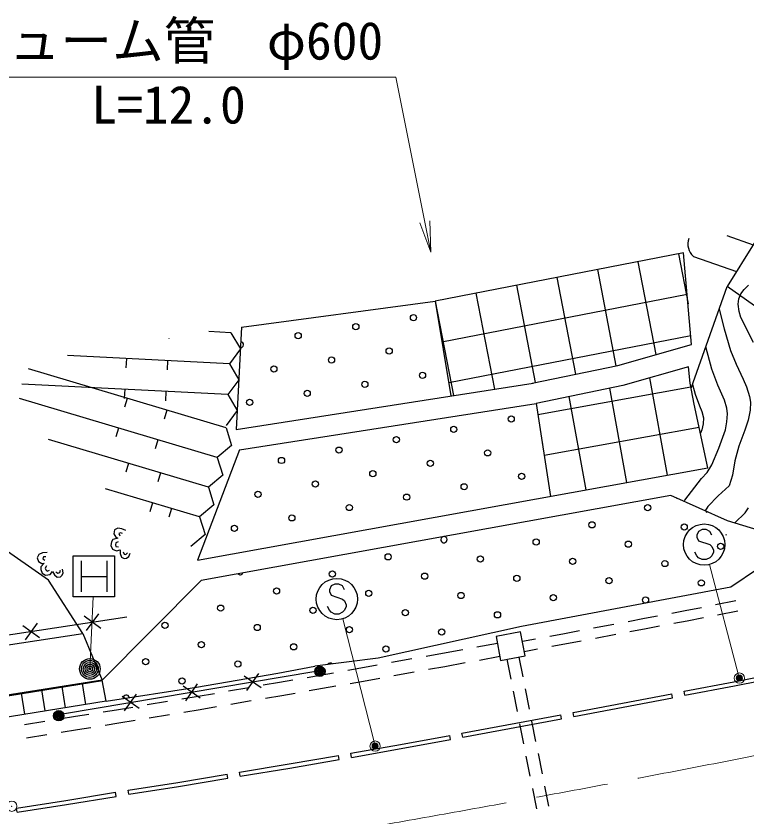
# Model space of a CAD drawing. Units: millimetres, scale not verified. Extents: x 40000 to 680000, y 20000 to 380000.
# Drawn here: x 379616 to 415044, y 268588 to 307407 of the extents above; entities that cross this region are included whole.
import ezdxf
from ezdxf.enums import TextEntityAlignment as Align

# ---------------------------------------------------------------- set-up
doc = ezdxf.new("R2010")
doc.units = ezdxf.units.MM
doc.header["$LTSCALE"] = 1000
doc.header["$PDMODE"] = 32
doc.header["$PDSIZE"] = 500
doc.linetypes.add('CHAIN', pattern=[18.5, 12, -1.5, 3.5, -1.5])
for name, color, linetype, lineweight in [('M-BGD', 7, 'Continuous', 25), ('M-BMK', 2, 'CHAIN', 13), ('M-STR-HTXT', 7, 'Continuous', 13), ('M-STR-STRC', 7, 'Continuous', 25)]:
    doc.layers.add(name, color=color, linetype=linetype, lineweight=lineweight)
doc.styles.add('ＭＳ ゴシック', font='')
doc.styles.get('ＭＳ ゴシック').set_extended_font_data('MS Gothic')

# ---------------------------------------------------------------- blocks, each defined once
blk = doc.blocks.new('open_arrow')
at = {"color": 0, "linetype": 'Continuous', "lineweight": -2}
blk.add_lwpolyline([(7.5, 1.25), (0, 0), (7.5, -1.25)], dxfattribs=at)

msp = doc.modelspace()

# ---------------------------------------------------------------- linework, layer by layer
at = {"layer": 'M-BGD'}
for p, q in [((414063, 296775), (415344, 296321)), ((415395, 296404), (414088, 294302)), ((411720, 295874), (412189, 293450)), ((409757, 295494), (410626, 290999)), ((412445, 295756), (414533, 295017)), ((407793, 295114), (408694, 290456)), ((405829, 294735), (406735, 290049)), ((403866, 294355), (404777, 289643)), ((412340, 289366), (414088, 294302)), ((416598, 292514), (414088, 294302)), ((400262, 291621), (412148, 293920)), ((401902, 293975), (402801, 289327)), ((390549, 292330), (399939, 293595)), ((399939, 293595), (400824, 289017)), ((390549, 292330), (390293, 287363)), ((390034, 292054), (388960, 292110)), ((390034, 292054), (390495, 291280)), ((400586, 289647), (412322, 291916)), ((387016, 291778), (387015, 291759)), ((390495, 291280), (389957, 290556)), ((389957, 290556), (382109, 290960)), ((384964, 290813), (384941, 290364)), ((386961, 290711), (386938, 290261)), ((389957, 290556), (390418, 289782)), ((389797, 287449), (380213, 290304)), ((390418, 289782), (389880, 289058)), ((390293, 287363), (404674, 289621)), ((411185, 285149), (410331, 289875)), ((389880, 289058), (379893, 289572)), ((384887, 289315), (384863, 288866)), ((386884, 289213), (386861, 288763)), ((412330, 289421), (404913, 288081)), ((409217, 284794), (408390, 289372)), ((389369, 286011), (379785, 288866)), ((385005, 288876), (384877, 288445)), ((389880, 289058), (390341, 288284)), ((407249, 284438), (406431, 288966)), ((390449, 286375), (404829, 288633)), ((386922, 288305), (386794, 287874)), ((390341, 288284), (389803, 287560)), ((384577, 287439), (384449, 287008)), ((389797, 287449), (390062, 286587)), ((412733, 287461), (405215, 286103)), ((388941, 284574), (381189, 286883)), ((386494, 286868), (386365, 286437)), ((390062, 286587), (389369, 286011)), ((390449, 286375), (388408, 281034)), ((385065, 285728), (384936, 285297)), ((389369, 286011), (389634, 285150)), ((388408, 281034), (413153, 285505)), ((386615, 285267), (386487, 284835)), ((389634, 285150), (388941, 284574)), ((388941, 284574), (389206, 283712)), ((388512, 283136), (383957, 284493)), ((381196, 280065), (375527, 283990)), ((386234, 283815), (386106, 283384)), ((387146, 283543), (387017, 283112)), ((389206, 283712), (388512, 283136)), ((413059, 283368), (413108, 283378)), ((388512, 283136), (388777, 282275)), ((384390, 282500), (384359, 282313)), ((384359, 282313), (384447, 282145)), ((384558, 282588), (384390, 282500)), ((384745, 282557), (384558, 282588)), ((384685, 282365), (384601, 282321)), ((384601, 282321), (384650, 282208)), ((384783, 282320), (384685, 282365)), ((384942, 282467), (384745, 282557)), ((388777, 282275), (388084, 281699)), ((414015, 282265), (414064, 282275)), ((384239, 281929), (384208, 281742)), ((384313, 282032), (384239, 281929)), ((384545, 282100), (384313, 282032)), ((384460, 281873), (384445, 281780)), ((384447, 282145), (384545, 282100)), ((384574, 281922), (384460, 281873)), ((384208, 281742), (384296, 281574)), ((384296, 281574), (384492, 281484)), ((384445, 281780), (384459, 281691)), ((384459, 281691), (384582, 281680)), ((384492, 281484), (384665, 281542)), ((384665, 281542), (384664, 281359)), ((384803, 281442), (384852, 281329)), ((380729, 281310), (380634, 281146)), ((380634, 281146), (380708, 280971)), ((380904, 281384), (380729, 281310)), ((381118, 281413), (380904, 281384)), ((380956, 281189), (380908, 281107)), ((380908, 281107), (381010, 281037)), ((381063, 281204), (380956, 281189)), ((382393, 279250), (382393, 281250)), ((382393, 281250), (384393, 281250)), ((384393, 281250), (384393, 279250)), ((384664, 281359), (384722, 281186)), ((384722, 281186), (384855, 281117)), ((384852, 281329), (384945, 281313)), ((384855, 281117), (384974, 281136)), ((384945, 281313), (385025, 281387)), ((384974, 281136), (385083, 281214)), ((385083, 281214), (385148, 281376)), ((380708, 280971), (380872, 280876)), ((380819, 280709), (380811, 280582)), ((380979, 280890), (380819, 280709)), ((380872, 280876), (380979, 280890)), ((381099, 280755), (381028, 280654)), ((382768, 281000), (382768, 279500)), ((384018, 281000), (384018, 279500)), ((380811, 280582), (380885, 280407)), ((380885, 280407), (381050, 280312)), ((381028, 280654), (381065, 280566)), ((381050, 280312), (381264, 280341)), ((381065, 280566), (381125, 280499)), ((381125, 280499), (381235, 280556)), ((381264, 280341), (381379, 280483)), ((381379, 280483), (381476, 280328)), ((381476, 280328), (381617, 280213)), ((381548, 280472), (381650, 280402)), ((381650, 280402), (381738, 280439)), ((381738, 280439), (381765, 280544)), ((381767, 280225), (381857, 280304)), ((381857, 280304), (381907, 280428)), ((381907, 280428), (381875, 280601)), ((382858, 277481), (381196, 280065)), ((381617, 280213), (381767, 280225)), ((382768, 280250), (384018, 280250)), ((383798, 275213), (388586, 280050)), ((384393, 279250), (382393, 279250)), ((412834, 278729), (412044, 278572)), ((414501, 279059), (413520, 278865)), ((382914, 278329), (383719, 277737)), ((383613, 278436), (383020, 277630)), ((412044, 278572), (411402, 278452)), ((414597, 278569), (413616, 278374)), ((374420, 276673), (384980, 278287)), ((380647, 277983), (380055, 277177)), ((410072, 278202), (409278, 278052)), ((410714, 278322), (410072, 278202)), ((412139, 278081), (411496, 277961)), ((412930, 278238), (412139, 278081)), ((379948, 277876), (380754, 277284)), ((406920, 277606), (406126, 277456)), ((408591, 277922), (407608, 277736)), ((410165, 277711), (409371, 277560)), ((410808, 277831), (410165, 277711)), ((382858, 277481), (383798, 275213)), ((404798, 277205), (404158, 277085)), ((406126, 277456), (405486, 277335)), ((408683, 277430), (407701, 277245)), ((401957, 276834), (402945, 277015)), ((406219, 276964), (405579, 276844)), ((407013, 277115), (406219, 276964)), ((399490, 276386), (400282, 276528)), ((400282, 276528), (401269, 276709)), ((404891, 276714), (404251, 276594)), ((397817, 276085), (398801, 276262)), ((400398, 275889), (401388, 276070)), ((402076, 276195), (403066, 276376)), ((403402, 276229), (403592, 275268)), ((403991, 276341), (404181, 275385)), ((394046, 275628), (381967, 273592)), ((395694, 275703), (396336, 275818)), ((396336, 275818), (397128, 275961)), ((397932, 275445), (398916, 275622)), ((399605, 275746), (400398, 275889)), ((391495, 274840), (390680, 275420)), ((390798, 274722), (391378, 275537)), ((392386, 275121), (393030, 275233)), ((393720, 275353), (394364, 275464)), ((394364, 275464), (395005, 275580)), ((396451, 275178), (397243, 275321)), ((383803, 275187), (373397, 273504)), ((382016, 273885), (381851, 274907)), ((383003, 274044), (382838, 275062)), ((388537, 274341), (387722, 274921)), ((387840, 274224), (388419, 275038)), ((389919, 274697), (390904, 274866)), ((391594, 274985), (392386, 275121)), ((394477, 274824), (395119, 274940)), ((395808, 275063), (396451, 275178)), ((380042, 273566), (379875, 274597)), ((381029, 273725), (380863, 274752)), ((384881, 273725), (385461, 274540)), ((388437, 274442), (389229, 274578)), ((391704, 274344), (392497, 274481)), ((392497, 274481), (393142, 274593)), ((393832, 274712), (394477, 274824)), ((403709, 274680), (403903, 273699)), ((404297, 274797), (404491, 273816)), ((406618, 273659), (411396, 274561)), ((411433, 274365), (411396, 274561)), ((412036, 274485), (411998, 274681)), ((385579, 273842), (384764, 274422)), ((385969, 274032), (386955, 274196)), ((387646, 274311), (388437, 274442)), ((390028, 274056), (391014, 274226)), ((406655, 273463), (411433, 274365)), ((383838, 273683), (384487, 273786)), ((384487, 273786), (385278, 273917)), ((387752, 273669), (388545, 273801)), ((388545, 273801), (389339, 273937)), ((381705, 273342), (382496, 273470)), ((382496, 273470), (383146, 273573)), ((386075, 273391), (387062, 273555)), ((401229, 272654), (406021, 273545)), ((401265, 272457), (406057, 273349)), ((406057, 273349), (406021, 273545)), ((406655, 273463), (406618, 273659)), ((380027, 273071), (381014, 273231)), ((382599, 272828), (383250, 272931)), ((383941, 273041), (384592, 273144)), ((384592, 273144), (385385, 273276)), ((404020, 273110), (404214, 272129)), ((404608, 273227), (404802, 272246)), ((380130, 272430), (381117, 272589)), ((381808, 272700), (382599, 272828)), ((400672, 272345), (400635, 272542)), ((401265, 272457), (401229, 272654)), ((395277, 271375), (395243, 271572)), ((395877, 271479), (395843, 271676)), ((404330, 271541), (404525, 270560)), ((404919, 271657), (405113, 270677)), ((389883, 270467), (389850, 270664)), ((390485, 270567), (390453, 270764)), ((385076, 269686), (385045, 269884)), ((404641, 269971), (404835, 268990)), ((405230, 270088), (405424, 269107)), ((384471, 269589), (384438, 269786)), ((379667, 268825), (379637, 269023))]:
    msp.add_line(p, q, dxfattribs=at)
for points in [[(412359, 291491), (411974, 295923), (399939, 293595), (400693, 288996)], [(415355, 291584), (414746, 292791), (414661, 293081), (414619, 293449), (414653, 293707), (414747, 293938), (414909, 294157), (415124, 294358)], [(413700, 293206), (413936, 292242), (414253, 291190), (414516, 290529), (414862, 289808), (415025, 289437), (415169, 288970), (415207, 288685), (415193, 288305), (415094, 287825), (414937, 287341), (414654, 286558), (414461, 285850), (414348, 285160), (414181, 284636), (413647, 284159), (413150, 283637), (413012, 283429)], [(404626, 289613), (408786, 290475), (412359, 291491)], [(411994, 283881), (412038, 283943), (412845, 284989), (413111, 285291), (413338, 285656), (413687, 286463), (413998, 287345), (414075, 287738), (414094, 288126), (414062, 288405), (413953, 288781), (413628, 289524), (413348, 290292), (413054, 291381)], [(413153, 285505), (412491, 288589), (412293, 289610), (412216, 290411), (409025, 289503), (404829, 288633), (405516, 284125)], [(412408, 289556), (412536, 289074), (412740, 288517), (412862, 288239), (412938, 287937), (412927, 287647), (412856, 287354), (412790, 287197)], [(416332, 282266), (414106, 282943), (411357, 284164), (388586, 280050)], [(414449, 282839), (414953, 283330), (415113, 283570)], [(415608, 280637), (414269, 279720), (404119, 277825), (397175, 276287), (394107, 275904)], [(373599, 276169), (374192, 275602), (374872, 276263), (382858, 277481)], [(383990, 274204), (388362, 274886), (392310, 275565), (394107, 275904)], [(411998, 274681), (414406, 275142), (416771, 275604)], [(412036, 274485), (414444, 274946), (416810, 275408)], [(383990, 274204), (383798, 275213), (373449, 273589)], [(383990, 274204), (373104, 272444), (373216, 273208)], [(395843, 271676), (398252, 272100), (400635, 272542)], [(395877, 271479), (398287, 271904), (400672, 272345)], [(390453, 270764), (392855, 271157), (395243, 271572)], [(390485, 270567), (392889, 270959), (395277, 271375)], [(385045, 269884), (387462, 270265), (389850, 270664)], [(385076, 269686), (387494, 270068), (389883, 270467)], [(379637, 269023), (382037, 269390), (384438, 269786)], [(379667, 268825), (382069, 269193), (384471, 269589)]]:
    msp.add_lwpolyline(points, dxfattribs=at)
msp.add_lwpolyline([(403105, 276172), (404288, 276398), (404069, 277554), (402885, 277328)], close=True, dxfattribs=at)
for centre, radius in [((398880, 292791), 150), ((396086, 292353), 150), ((393292, 291914), 150), ((397702, 291175), 150), ((394908, 290736), 150), ((392114, 290298), 150), ((399319, 289997), 150), ((396524, 289559), 150), ((393730, 289120), 150), ((390936, 288681), 150), ((403617, 287878), 150), ((400834, 287375), 150), ((398050, 286872), 150), ((395267, 286369), 150), ((402477, 286235), 150), ((392483, 285866), 150), ((399693, 285732), 150), ((396910, 285229), 150), ((404120, 285094), 150), ((394127, 284726), 150), ((401336, 284592), 150), ((391343, 284223), 150), ((398553, 284089), 150), ((395770, 283586), 150), ((410235, 283577), 150), ((392986, 283083), 150), ((390203, 282580), 150), ((407531, 282747), 150), ((412002, 282639), 150), ((404827, 281918), 150), ((409297, 281810), 150), ((413768, 281702), 150), ((397652, 281197), 150), ((402122, 281089), 150), ((406593, 280981), 150), ((411064, 280872), 150), ((394948, 280368), 150), ((399418, 280260), 150), ((403889, 280152), 150), ((408360, 280043), 150), ((412831, 279935), 150), ((392243, 279539), 150), ((396714, 279431), 150), ((401185, 279322), 150), ((405656, 279214), 150), ((410127, 279106), 150), ((389539, 278710), 150), ((394010, 278602), 150), ((398481, 278493), 150), ((402952, 278385), 150), ((386835, 277881), 150), ((391306, 277772), 150), ((395777, 277664), 150), ((400247, 277556), 150), ((388602, 276943), 150), ((393073, 276835), 150), ((397543, 276727), 150), ((383195, 275765), 500), ((383195, 275765), 409), ((383195, 275765), 318), ((385898, 276114), 150), ((390368, 276006), 150), ((383195, 275765), 227), ((383195, 275765), 136), ((383195, 275765), 45.5), ((387664, 275177), 150)]:
    msp.add_circle(centre, radius, dxfattribs=at)
for centre, radius, start, end in [((412990, 296359), 812, 160.5071, 227.8874), ((390497, 291475), 150, 269.9723, 84.1353), ((405260, 286738), 150, 168.1584, 209.1886), ((400356, 282027), 150, 110.1391, 90.3428), ((390477, 280477), 150, 223.9735, 336.5085), ((394839, 275897), 150, 47.6635, 146.5588), ((384960, 274347), 150, 11.8563, 185.8657)]:
    msp.add_arc(centre, radius, start, end, dxfattribs=at)
at = {"layer": 'M-BMK'}
msp.add_arc((232510, 1203783), 950000, 272.94257, 288.15433, dxfattribs=at)
at = {"layer": 'M-STR-HTXT'}
for p, q in [((411623, 284017), (411668, 284026)), ((414638, 275463), (413227, 280817)), ((383195, 275765), (383349, 279250)), ((396983, 272168), (395459, 278195))]:
    msp.add_line(p, q, dxfattribs=at)
msp.add_lwpolyline([(399728, 295958), (398023, 304444), (376773, 304444)], dxfattribs=at)
for centre, radius in [((414676, 275318), 150), ((414676, 275318), 120), ((414676, 275318), 90), ((414676, 275318), 60), ((414676, 275318), 30), ((414676, 275318), 20), ((397020, 272022), 150), ((397020, 272022), 120), ((397020, 272022), 90), ((397020, 272022), 60), ((397020, 272022), 30), ((397020, 272022), 20)]:
    msp.add_circle(centre, radius, dxfattribs=at)
for p in [(414676, 275318), (397020, 272022), (379408, 269110)]:
    msp.add_point(p, dxfattribs=at)
at = {"layer": 'M-STR-STRC'}
for p, q in [((412698, 282427), (412607, 282245)), ((412607, 282245), (412607, 282154)), ((412880, 282518), (412698, 282427)), ((413061, 282518), (412880, 282518)), ((413243, 282427), (413061, 282518)), ((413334, 282245), (413243, 282427)), ((412607, 282154), (412698, 281972)), ((412698, 281972), (413243, 281790)), ((413243, 281790), (413334, 281699)), ((413334, 281699), (413425, 281518)), ((413425, 281518), (413425, 281427)), ((412607, 281245), (412516, 281427)), ((412698, 281154), (412607, 281245)), ((412880, 281063), (412698, 281154)), ((413061, 281063), (412880, 281063)), ((413243, 281154), (413061, 281063)), ((413334, 281245), (413243, 281154)), ((413425, 281427), (413334, 281245)), ((394893, 279786), (394802, 279604)), ((394802, 279604), (394802, 279513)), ((394802, 279513), (394893, 279332)), ((395075, 279877), (394893, 279786)), ((395257, 279877), (395075, 279877)), ((395439, 279786), (395257, 279877)), ((395530, 279604), (395439, 279786)), ((394893, 279332), (395439, 279150)), ((395439, 279150), (395530, 279059)), ((394802, 278604), (394711, 278786)), ((395530, 279059), (395621, 278877)), ((395621, 278786), (395530, 278604)), ((395621, 278877), (395621, 278786)), ((394893, 278513), (394802, 278604)), ((395075, 278423), (394893, 278513)), ((395257, 278423), (395075, 278423)), ((395439, 278513), (395257, 278423)), ((395530, 278604), (395439, 278513))]:
    msp.add_line(p, q, dxfattribs=at)
for centre, radius in [((412970, 281790), 1000), ((395166, 279150), 1000), ((394346, 275647), 250), ((394346, 275647), 204), ((394346, 275647), 159), ((394346, 275647), 114), ((394346, 275647), 68.2), ((394346, 275647), 22.7), ((381686, 273497), 250), ((381686, 273497), 204), ((381686, 273497), 159), ((381686, 273497), 114), ((381686, 273497), 68.2), ((381686, 273497), 22.7)]:
    msp.add_circle(centre, radius, dxfattribs=at)

# ---------------------------------------------------------------- block references
at = {"layer": 'M-STR-HTXT', "xscale": 200, "yscale": 200, "rotation": 101.4}
msp.add_blockref('open_arrow', (399728, 295958), dxfattribs=at)

# ---------------------------------------------------------------- texts
at = {"layer": 'M-STR-HTXT', "style": 'ＭＳ ゴシック'}
for s, p in [('ヒューム管\u3000φ600', (376773, 304744)), ('L=12.0', (383269, 301645))]:
    msp.add_text(s, height=1833, dxfattribs=at).set_placement(p, align=Align.BOTTOM_LEFT)

doc.saveas('drawing.dxf')
